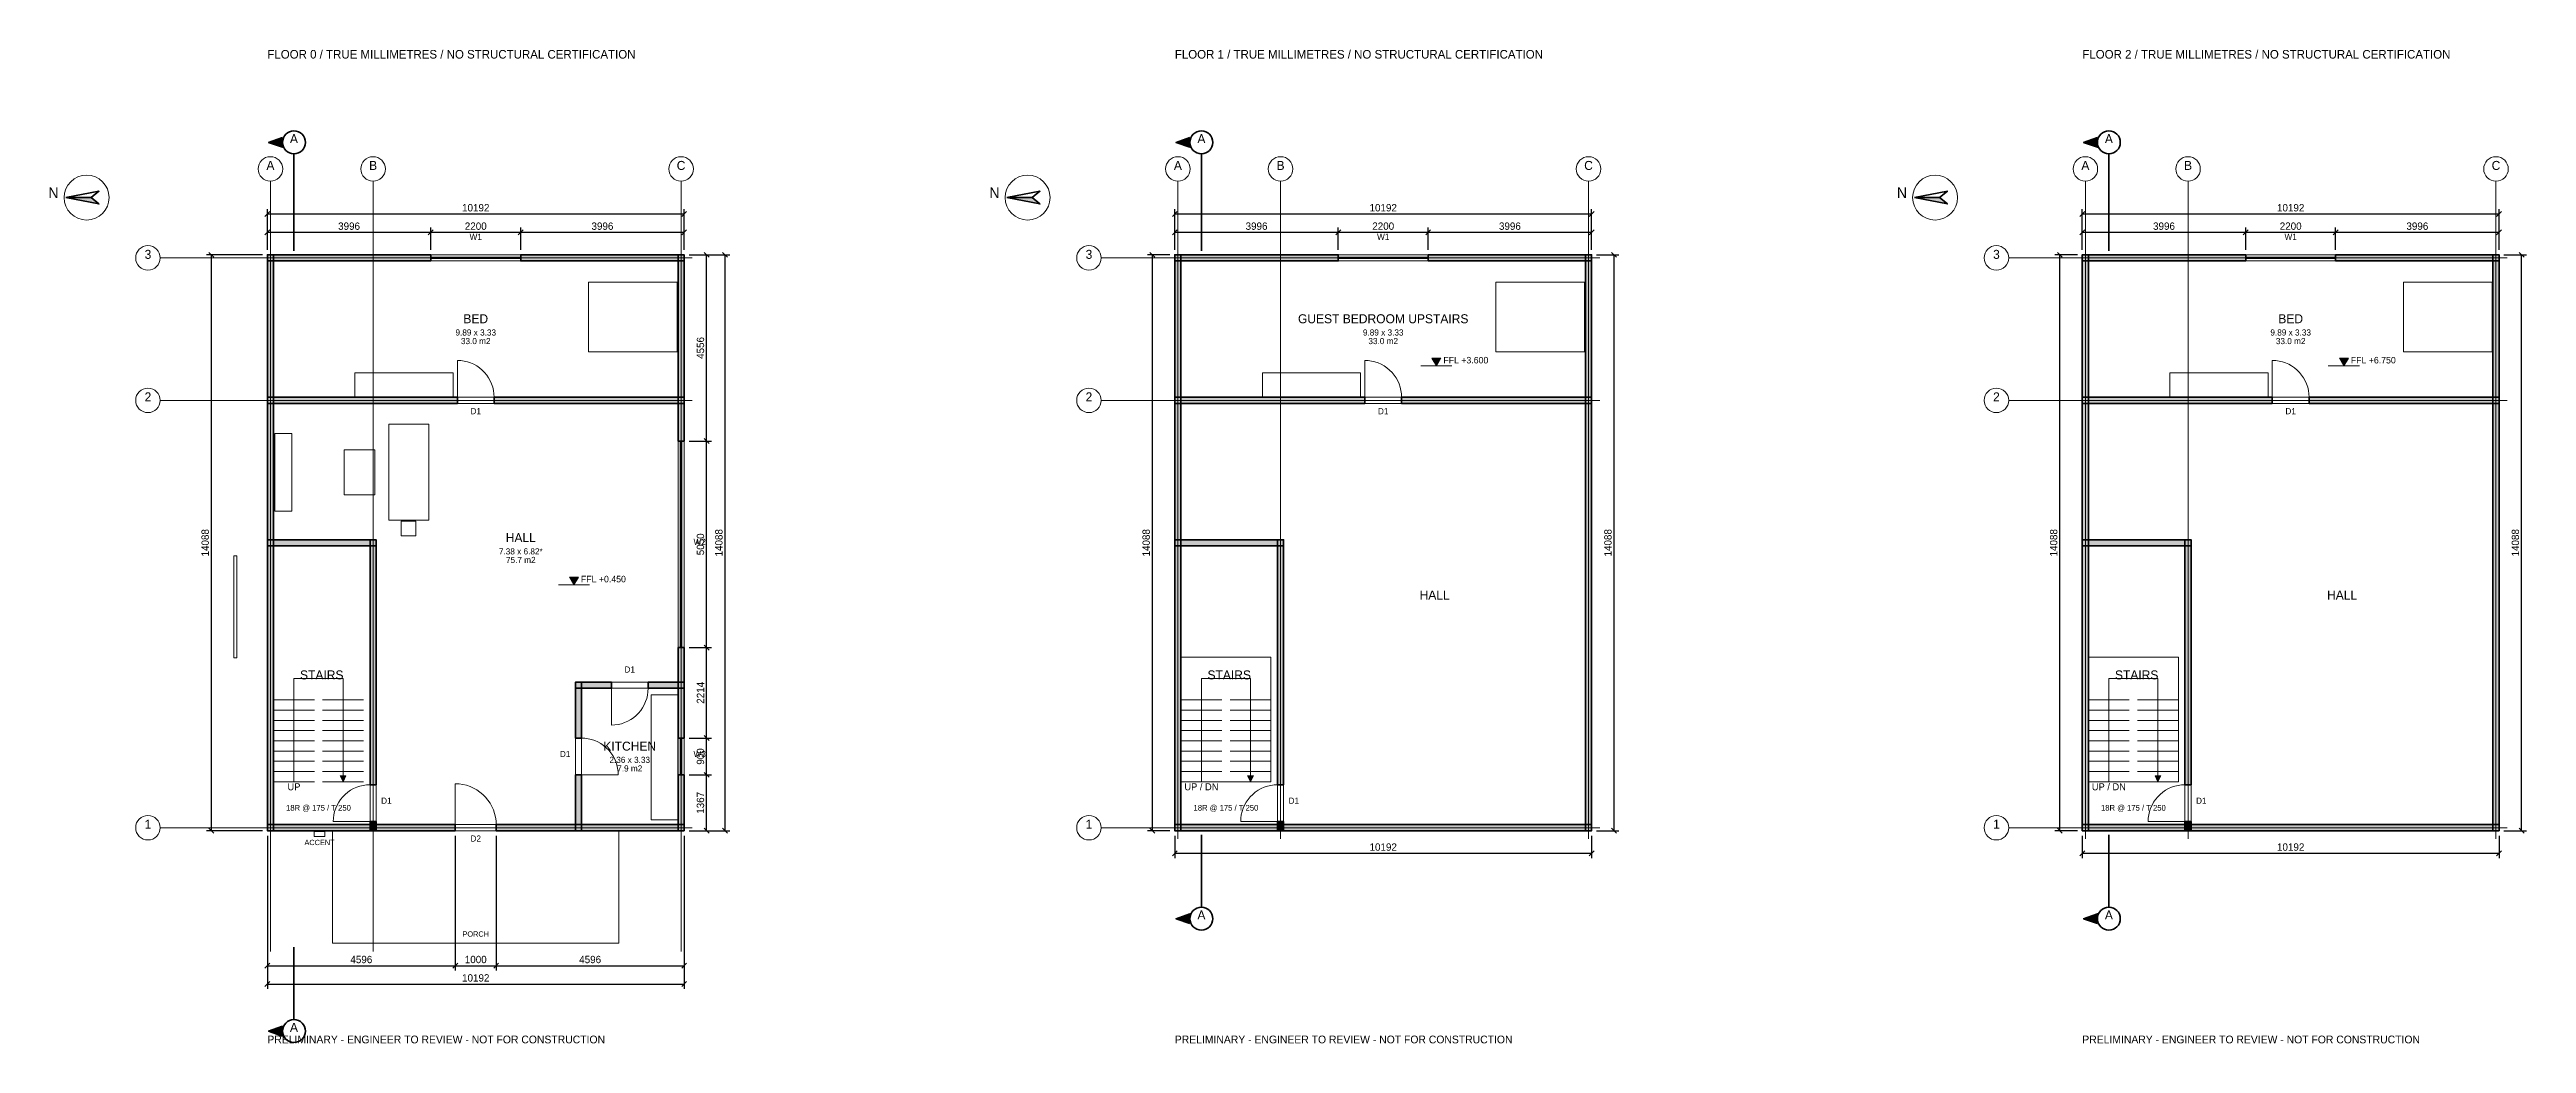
# Model space of a CAD drawing. Header units: millimetres. Extents: x -5327 to 55246, y -5203 to 19109.
import ezdxf
from ezdxf.enums import TextEntityAlignment as Align

# ---------------------------------------------------------------- set-up
doc = ezdxf.new("R2010")
doc.units = ezdxf.units.MM
for name, color, linetype, lineweight in [('A-ANNO', 7, 'Continuous', 18), ('A-DIMS', 7, 'Continuous', 13), ('A-DOOR', 3, 'Continuous', 18), ('A-EXT', 30, 'Continuous', 18), ('A-FLOR', 8, 'Continuous', 13), ('A-FURN', 8, 'Continuous', 13), ('A-GRID', 8, 'Continuous', 13), ('A-LEVL', 7, 'Continuous', 13), ('A-SECT', 1, 'Continuous', 35), ('A-STAIR', 7, 'Continuous', 18), ('A-TAGS', 1, 'Continuous', 13), ('A-WALL', 7, 'Continuous', 35), ('A-WIND', 4, 'Continuous', 18)]:
    doc.layers.add(name, color=color, linetype=linetype, lineweight=lineweight)
doc.dimstyles.new('FF-ARCH', dxfattribs={"dimtxt": 180, "dimasz": 90, "dimexe": 120, "dimexo": 120, "dimgap": 60, "dimtad": 1, "dimdec": 0, "dimtsz": 60, "dimcen": 2.5, "dimazin": 3, "dimtfac": 1, "dimtmove": 0, "dimatfit": 3})

msp = doc.modelspace()

# ---------------------------------------------------------------- hatches: boundary and pattern name
at = {"layer": 'A-LEVL'}
for points in [[(28478, 11560.8), (28698, 11560.8), (28588, 11370.8)], [(50670, 11560.8), (50890, 11560.8), (50780, 11370.8)], [(7387.8, 6206.7), (7607.8, 6206.7), (7497.8, 6016.7)]]:
    msp.add_hatch(color=7, dxfattribs=at).paths.add_polyline_path(points)
at = {"layer": 'A-SECT'}
for points in [[(370, 16958), (30, 16838), (370, 16718)], [(22562, 16958), (22222, 16838), (22562, 16718)], [(44754, 16958), (44414, 16838), (44754, 16718)], [(22562, -2270), (22222, -2150), (22562, -2030)], [(44754, -2270), (44414, -2150), (44754, -2030)], [(370, -5020), (30, -4900), (370, -4780)]]:
    msp.add_hatch(color=7, dxfattribs=at).paths.add_polyline_path(points)
at = {"layer": 'A-STAIR'}
for points in [[(1780, 1340), (1920, 1340), (1850, 1200)], [(23972, 1340), (24112, 1340), (24042, 1200)], [(46164, 1340), (46304, 1340), (46234, 1200)]]:
    msp.add_hatch(color=7, dxfattribs=at).paths.add_polyline_path(points)
at = {"layer": 'A-WALL'}
for points in [[(-4926, 15488), (-4117.5, 15334), (-4310, 15488)], [(18086, 15488), (18894.5, 15334), (18702, 15488)], [(40278, 15488), (41086.5, 15334), (40894, 15488)], [(0, 14013), (0, 14088), (150, 14088), (150, 10528.5), (150, 10453.5), (0, 10453.5), (0, 14013)], [(75, 13938), (0, 13938), (0, 14088), (3996, 14088), (3996, 13938), (75, 13938)], [(10192, 14088), (10192, 13938), (6196, 13938), (6196, 14088), (10117, 14088), (10192, 14088)], [(10042, 14013), (10042, 14088), (10192, 14088), (10192, 10528.5), (10192, 10453.5), (10042, 10453.5), (10042, 14013)], [(22192, 14013), (22192, 14088), (22342, 14088), (22342, 10528.5), (22342, 10453.5), (22192, 10453.5), (22192, 14013)], [(22267, 13938), (22192, 13938), (22192, 14088), (26188, 14088), (26188, 13938), (22267, 13938)], [(32384, 14088), (32384, 13938), (28388, 13938), (28388, 14088), (32309, 14088), (32384, 14088)], [(32234, 14013), (32234, 14088), (32384, 14088), (32384, 10528.5), (32384, 10453.5), (32234, 10453.5), (32234, 14013)], [(44384, 14013), (44384, 14088), (44534, 14088), (44534, 10528.5), (44534, 10453.5), (44384, 10453.5), (44384, 14013)], [(44459, 13938), (44384, 13938), (44384, 14088), (48380, 14088), (48380, 13938), (44459, 13938)], [(54576, 14088), (54576, 13938), (50580, 13938), (50580, 14088), (54501, 14088), (54576, 14088)], [(54426, 14013), (54426, 14088), (54576, 14088), (54576, 10528.5), (54576, 10453.5), (54426, 10453.5), (54426, 14013)], [(0, 10528.5), (0, 10603.5), (150, 10603.5), (150, 7044), (150, 6969), (0, 6969), (0, 10528.5)], [(75, 10453.5), (0, 10453.5), (0, 10603.5), (4646, 10603.5), (4646, 10453.5), (75, 10453.5)], [(10192, 10603.5), (10192, 10453.5), (5546, 10453.5), (5546, 10603.5), (10117, 10603.5), (10192, 10603.5)], [(10042, 10603.5), (10192, 10603.5), (10192, 9531.5), (10042, 9531.5), (10042, 10528.5), (10042, 10603.5)], [(22192, 10528.5), (22192, 10603.5), (22342, 10603.5), (22342, 7044), (22342, 6969), (22192, 6969), (22192, 10528.5)], [(22267, 10453.5), (22192, 10453.5), (22192, 10603.5), (26838, 10603.5), (26838, 10453.5), (22267, 10453.5)], [(32384, 10603.5), (32384, 10453.5), (27738, 10453.5), (27738, 10603.5), (32309, 10603.5), (32384, 10603.5)], [(32234, 10528.5), (32234, 10603.5), (32384, 10603.5), (32384, 75), (32384, 0), (32234, 0), (32234, 10528.5)], [(44384, 10528.5), (44384, 10603.5), (44534, 10603.5), (44534, 7044), (44534, 6969), (44384, 6969), (44384, 10528.5)], [(44459, 10453.5), (44384, 10453.5), (44384, 10603.5), (49030, 10603.5), (49030, 10453.5), (44459, 10453.5)], [(54576, 10603.5), (54576, 10453.5), (49930, 10453.5), (49930, 10603.5), (54501, 10603.5), (54576, 10603.5)], [(54426, 10528.5), (54426, 10603.5), (54576, 10603.5), (54576, 75), (54576, 0), (54426, 0), (54426, 10528.5)], [(0, 7044), (0, 7119), (150, 7119), (150, 75), (150, 0), (0, 0), (0, 7044)], [(2585.5, 7119), (2660.5, 7119), (2660.5, 6969), (75, 6969), (0, 6969), (0, 7119), (2585.5, 7119)], [(2510.5, 7119), (2660.5, 7119), (2660.5, 1125), (2510.5, 1125), (2510.5, 7044), (2510.5, 7119)], [(22192, 7044), (22192, 7119), (22342, 7119), (22342, 75), (22342, 0), (22192, 0), (22192, 7044)], [(24777.5, 7119), (24852.5, 7119), (24852.5, 6969), (22267, 6969), (22192, 6969), (22192, 7119), (24777.5, 7119)], [(24702.5, 7119), (24852.5, 7119), (24852.5, 1125), (24702.5, 1125), (24702.5, 7044), (24702.5, 7119)], [(44384, 7044), (44384, 7119), (44534, 7119), (44534, 75), (44534, 0), (44384, 0), (44384, 7044)], [(46969.5, 7119), (47044.5, 7119), (47044.5, 6969), (44459, 6969), (44384, 6969), (44384, 7119), (46969.5, 7119)], [(46894.5, 7119), (47044.5, 7119), (47044.5, 1125), (46894.5, 1125), (46894.5, 7044), (46894.5, 7119)], [(10192, 3559.5), (10192, 3484.5), (10042, 3484.5), (10042, 4481.5), (10192, 4481.5), (10192, 3559.5)], [(7531.5, 3634.5), (7681.5, 3634.5), (7681.5, 2267.2), (7531.5, 2267.2), (7531.5, 3559.5), (7531.5, 3634.5)], [(7606.5, 3484.5), (7531.5, 3484.5), (7531.5, 3634.5), (8411.8, 3634.5), (8411.8, 3484.5), (7606.5, 3484.5)], [(10192, 3634.5), (10192, 3484.5), (9311.8, 3484.5), (9311.8, 3634.5), (10117, 3634.5), (10192, 3634.5)], [(10042, 3634.5), (10192, 3634.5), (10192, 2267.2), (10042, 2267.2), (10042, 3559.5), (10042, 3634.5)], [(7681.5, 75), (7681.5, 0), (7531.5, 0), (7531.5, 1367.2), (7681.5, 1367.2), (7681.5, 75)], [(10192, 75), (10192, 0), (10042, 0), (10042, 1367.2), (10192, 1367.2), (10192, 75)], [(2585.5, 150), (2660.5, 150), (2660.5, 0), (75, 0), (0, 0), (0, 150), (2585.5, 150)], [(2660.5, 75), (2660.5, 0), (2510.5, 0), (2510.5, 225), (2660.5, 225), (2660.5, 75)], [(2585.5, 0), (2510.5, 0), (2510.5, 150), (4596, 150), (4596, 0), (2585.5, 0)], [(7681.5, 150), (7681.5, 0), (5596, 0), (5596, 150), (7606.5, 150), (7681.5, 150)], [(10117, 150), (10192, 150), (10192, 0), (7606.5, 0), (7531.5, 0), (7531.5, 150), (10117, 150)], [(24777.5, 150), (24852.5, 150), (24852.5, 0), (22267, 0), (22192, 0), (22192, 150), (24777.5, 150)], [(24852.5, 75), (24852.5, 0), (24702.5, 0), (24702.5, 225), (24852.5, 225), (24852.5, 75)], [(32309, 150), (32384, 150), (32384, 0), (24777.5, 0), (24702.5, 0), (24702.5, 150), (32309, 150)], [(46969.5, 150), (47044.5, 150), (47044.5, 0), (44459, 0), (44384, 0), (44384, 150), (46969.5, 150)], [(47044.5, 75), (47044.5, 0), (46894.5, 0), (46894.5, 225), (47044.5, 225), (47044.5, 75)], [(54501, 150), (54576, 150), (54576, 0), (46969.5, 0), (46894.5, 0), (46894.5, 150), (54501, 150)]]:
    msp.add_hatch(color=7, dxfattribs=at).paths.add_polyline_path(points)

# ---------------------------------------------------------------- linework, layer by layer
at = {"layer": 'A-ANNO'}
for centre in [(-4420, 15488), (18592, 15488), (40784, 15488)]:
    msp.add_circle(centre, 550, dxfattribs=at)
at = {"layer": 'A-DOOR'}
for p, q in [((4646, 10603.5), (4646, 11503.5)), ((26838, 10603.5), (26838, 11503.5)), ((49030, 10603.5), (49030, 11503.5)), ((8411.8, 3484.5), (8411.8, 2584.5)), ((7681.5, 1367.2), (8581.5, 1367.2)), ((4596, 150), (4596, 1150)), ((2510.5, 225), (1610.5, 225)), ((24702.5, 225), (23802.5, 225)), ((46894.5, 225), (45994.5, 225))]:
    msp.add_line(p, q, dxfattribs=at)
for points in [[(5546, 10603.5), (5542.2, 10686.5), (5530.7, 10768.9), (5511.6, 10849.8), (5485.2, 10928.6), (5451.6, 11004.7), (5411.2, 11077.3), (5364.2, 11145.9), (5311.1, 11209.8), (5252.3, 11268.6), (5188.4, 11321.7), (5119.8, 11368.7), (5047.2, 11409.1), (4971.1, 11442.7), (4892.3, 11469.1), (4811.4, 11488.2), (4729, 11499.7), (4646, 11503.5)], [(27738, 10603.5), (27734.2, 10686.5), (27722.7, 10768.9), (27703.6, 10849.8), (27677.2, 10928.6), (27643.6, 11004.7), (27603.2, 11077.3), (27556.2, 11145.9), (27503.1, 11209.8), (27444.3, 11268.6), (27380.4, 11321.7), (27311.8, 11368.7), (27239.2, 11409.1), (27163.1, 11442.7), (27084.3, 11469.1), (27003.4, 11488.2), (26921, 11499.7), (26838, 11503.5)], [(49930, 10603.5), (49926.2, 10686.5), (49914.7, 10768.9), (49895.6, 10849.8), (49869.2, 10928.6), (49835.6, 11004.7), (49795.2, 11077.3), (49748.2, 11145.9), (49695.1, 11209.8), (49636.3, 11268.6), (49572.4, 11321.7), (49503.8, 11368.7), (49431.2, 11409.1), (49355.1, 11442.7), (49276.3, 11469.1), (49195.4, 11488.2), (49113, 11499.7), (49030, 11503.5)], [(9311.8, 3484.5), (9307.9, 3401.5), (9296.4, 3319.1), (9277.4, 3238.2), (9251, 3159.4), (9217.4, 3083.3), (9176.9, 3010.7), (9130, 2942.1), (9076.9, 2878.2), (9018.1, 2819.4), (8954.1, 2766.3), (8885.5, 2719.3), (8812.9, 2678.9), (8736.9, 2645.3), (8658, 2618.9), (8577.1, 2599.8), (8494.8, 2588.3), (8411.8, 2584.5)], [(7681.5, 2267.2), (7764.5, 2263.4), (7846.9, 2251.9), (7927.8, 2232.9), (8006.6, 2206.5), (8082.7, 2172.9), (8155.3, 2132.4), (8223.9, 2085.5), (8287.8, 2032.4), (8346.6, 1973.6), (8399.7, 1909.6), (8446.7, 1841), (8487.1, 1768.4), (8520.7, 1692.4), (8547.1, 1613.5), (8566.2, 1532.6), (8577.7, 1450.3), (8581.5, 1367.2)], [(2510.5, 1125), (2427.5, 1121.2), (2345.1, 1109.7), (2264.2, 1090.6), (2185.4, 1064.2), (2109.3, 1030.6), (2036.7, 990.2), (1968.1, 943.2), (1904.2, 890.1), (1845.4, 831.3), (1792.3, 767.4), (1745.3, 698.8), (1704.9, 626.2), (1671.3, 550.1), (1644.9, 471.3), (1625.8, 390.4), (1614.3, 308), (1610.5, 225)], [(5596, 150), (5591.7, 242.3), (5579, 333.7), (5557.8, 423.7), (5528.5, 511.2), (5491.2, 595.7), (5446.2, 676.4), (5394, 752.6), (5335, 823.7), (5269.7, 889), (5198.6, 948), (5122.4, 1000.2), (5041.7, 1045.2), (4957.2, 1082.5), (4869.7, 1111.8), (4779.7, 1133), (4688.3, 1145.7), (4596, 1150)], [(24702.5, 1125), (24619.5, 1121.2), (24537.1, 1109.7), (24456.2, 1090.6), (24377.4, 1064.2), (24301.3, 1030.6), (24228.7, 990.2), (24160.1, 943.2), (24096.2, 890.1), (24037.4, 831.3), (23984.3, 767.4), (23937.3, 698.8), (23896.9, 626.2), (23863.3, 550.1), (23836.9, 471.3), (23817.8, 390.4), (23806.3, 308), (23802.5, 225)], [(46894.5, 1125), (46811.5, 1121.2), (46729.1, 1109.7), (46648.2, 1090.6), (46569.4, 1064.2), (46493.3, 1030.6), (46420.7, 990.2), (46352.1, 943.2), (46288.2, 890.1), (46229.4, 831.3), (46176.3, 767.4), (46129.3, 698.8), (46088.9, 626.2), (46055.3, 550.1), (46028.9, 471.3), (46009.8, 390.4), (45998.3, 308), (45994.5, 225)]]:
    msp.add_lwpolyline(points, dxfattribs=at)
at = {"layer": 'A-EXT'}
for points in [[(-820, 4226), (-750, 4226), (-750, 6726), (-820, 6726)], [(1596, -2750), (8596, -2750), (8596, 0), (1596, 0)], [(1146, -140), (1406, -140), (1406, -20), (1146, -20)]]:
    msp.add_lwpolyline(points, close=True, dxfattribs=at)
at = {"layer": 'A-FLOR'}
for points in [[(2585.5, 0), (2510.5, 0), (150, 0), (75, 0), (0, 0), (0, 150), (0, 6969), (0, 7044), (0, 7119), (0, 10453.5), (0, 10528.5), (0, 10603.5), (0, 13938), (0, 14013), (0, 14088), (150, 14088), (10042, 14088), (10117, 14088), (10192, 14088), (10192, 13938), (10192, 10603.5), (10192, 10528.5), (10192, 10453.5), (10192, 3634.5), (10192, 3559.5), (10192, 3484.5), (10192, 150), (10192, 75), (10192, 0), (10042, 0), (7681.5, 0), (7606.5, 0), (7531.5, 0), (2660.5, 0), (2585.5, 0)], [(150, 13938), (10042, 13938), (10042, 10603.5), (150, 10603.5)], [(24702.5, 0), (22342, 0), (22267, 0), (22192, 0), (22192, 150), (22192, 6969), (22192, 7044), (22192, 7119), (22192, 10453.5), (22192, 10528.5), (22192, 10603.5), (22192, 13938), (22192, 14013), (22192, 14088), (22342, 14088), (32234, 14088), (32309, 14088), (32384, 14088), (32384, 13938), (32384, 10603.5), (32384, 10528.5), (32384, 10453.5), (32384, 150), (32384, 75), (32384, 0), (32234, 0), (24852.5, 0), (24777.5, 0), (24702.5, 0)], [(22342, 13938), (32234, 13938), (32234, 10603.5), (22342, 10603.5)], [(46894.5, 0), (44534, 0), (44459, 0), (44384, 0), (44384, 150), (44384, 6969), (44384, 7044), (44384, 7119), (44384, 10453.5), (44384, 10528.5), (44384, 10603.5), (44384, 13938), (44384, 14013), (44384, 14088), (44534, 14088), (54426, 14088), (54501, 14088), (54576, 14088), (54576, 13938), (54576, 10603.5), (54576, 10528.5), (54576, 10453.5), (54576, 150), (54576, 75), (54576, 0), (54426, 0), (47044.5, 0), (46969.5, 0), (46894.5, 0)], [(44534, 13938), (54426, 13938), (54426, 10603.5), (44534, 10603.5)], [(2660.5, 7119), (150, 7119), (150, 10453.5), (10042, 10453.5), (10042, 3634.5), (7531.5, 3634.5), (7531.5, 150), (2660.5, 150)], [(24852.5, 7119), (22342, 7119), (22342, 10453.5), (32234, 10453.5), (32234, 150), (24852.5, 150)], [(47044.5, 7119), (44534, 7119), (44534, 10453.5), (54426, 10453.5), (54426, 150), (47044.5, 150)], [(2510.5, 150), (150, 150), (150, 6969), (2510.5, 6969)], [(24702.5, 150), (22342, 150), (22342, 6969), (24702.5, 6969)], [(46894.5, 150), (44534, 150), (44534, 6969), (46894.5, 6969)], [(24542, 4250), (22342, 4250), (22342, 1200), (24542, 1200), (24542, 4250)], [(46734, 4250), (44534, 4250), (44534, 1200), (46734, 1200), (46734, 4250)], [(10042, 150), (7681.5, 150), (7681.5, 3484.5), (10042, 3484.5)]]:
    msp.add_lwpolyline(points, close=True, dxfattribs=at)
at = {"layer": 'A-FURN'}
for points in [[(10022, 11718), (10022, 13418), (7852, 13418), (7852, 11718)], [(32214, 11718), (32214, 13418), (30044, 13418), (30044, 11718)], [(54406, 11718), (54406, 13418), (52236, 13418), (52236, 11718)], [(4542, 10603.5), (4542, 11203.5), (2142, 11203.5), (2142, 10603.5)], [(26734, 10603.5), (26734, 11203.5), (24334, 11203.5), (24334, 10603.5)], [(48926, 10603.5), (48926, 11203.5), (46526, 11203.5), (46526, 10603.5)], [(600, 7819), (600, 9719), (185, 9719), (185, 7819)], [(3950, 7594), (3950, 9944), (2970, 9944), (2970, 7594)], [(2625, 8219), (2625, 9319), (1875, 9319), (1875, 8219)], [(3630, 7214), (3630, 7574), (3270, 7574), (3270, 7214)], [(10037, 264.5), (10037, 3324.5), (9382, 3324.5), (9382, 264.5)]]:
    msp.add_lwpolyline(points, close=True, dxfattribs=at)
at = {"layer": 'A-GRID'}
for p, q in [((75, -2950), (75, 15888)), ((2586, -2950), (2586, 15888)), ((10117, -2950), (10117, 15888)), ((22267, -200), (22267, 15888)), ((24778, -200), (24778, 15888)), ((32309, -200), (32309, 15888)), ((44459, -200), (44459, 15888)), ((46970, -200), (46970, 15888)), ((54501, -200), (54501, 15888)), ((-2620, 14013), (10392, 14013)), ((20392, 14013), (32584, 14013)), ((42584, 14013), (54776, 14013)), ((-2620, 10528), (10392, 10528)), ((20392, 10528), (32584, 10528)), ((42584, 10528), (54776, 10528)), ((-2620, 75), (10392, 75)), ((20392, 75), (32584, 75)), ((42584, 75), (54776, 75))]:
    msp.add_line(p, q, dxfattribs=at)
for centre in [(75, 16188), (2586, 16188), (10117, 16188), (22267, 16188), (24778, 16188), (32309, 16188), (44459, 16188), (46970, 16188), (54501, 16188), (-2920, 14013), (20092, 14013), (42284, 14013), (-2920, 10528), (20092, 10528), (42284, 10528), (-2920, 75), (20092, 75), (42284, 75)]:
    msp.add_circle(centre, 300, dxfattribs=at)
at = {"layer": 'A-LEVL'}
for p, q in [((28208, 11370.8), (28968, 11370.8)), ((50400, 11370.8), (51160, 11370.8)), ((7117.8, 6016.7), (7877.8, 6016.7))]:
    msp.add_line(p, q, dxfattribs=at)
for points in [[(28478, 11560.8), (28698, 11560.8), (28588, 11370.8)], [(50670, 11560.8), (50890, 11560.8), (50780, 11370.8)], [(7387.8, 6206.7), (7607.8, 6206.7), (7497.8, 6016.7)]]:
    msp.add_lwpolyline(points, close=True, dxfattribs=at)
at = {"layer": 'A-SECT'}
for p, q in [((650, 16258), (650, 16558)), ((22842, 16258), (22842, 16558)), ((45034, 16258), (45034, 16558)), ((650, 14188), (650, 16258)), ((22842, 14188), (22842, 16258)), ((45034, 14188), (45034, 16258)), ((22842, -100), (22842, -1570)), ((45034, -100), (45034, -1570)), ((22842, -1570), (22842, -1870)), ((45034, -1570), (45034, -1870)), ((650, -2850), (650, -4320)), ((650, -4320), (650, -4620))]:
    msp.add_line(p, q, dxfattribs=at)
for points in [[(370, 16958), (30, 16838), (370, 16718)], [(22562, 16958), (22222, 16838), (22562, 16718)], [(44754, 16958), (44414, 16838), (44754, 16718)], [(22562, -2270), (22222, -2150), (22562, -2030)], [(44754, -2270), (44414, -2150), (44754, -2030)], [(370, -5020), (30, -4900), (370, -4780)]]:
    msp.add_lwpolyline(points, close=True, dxfattribs=at)
for centre in [(650, 16838), (22842, 16838), (45034, 16838), (22842, -2150), (45034, -2150), (650, -4900)]:
    msp.add_circle(centre, 280, dxfattribs=at)
at = {"layer": 'A-STAIR'}
for p, q in [((150, 3200), (1150, 3200)), ((1350, 3200), (2350, 3200)), ((22342, 3200), (23342, 3200)), ((23542, 3200), (24542, 3200)), ((44534, 3200), (45534, 3200)), ((45734, 3200), (46734, 3200)), ((150, 2950), (1150, 2950)), ((150, 2700), (1150, 2700)), ((150, 2450), (1150, 2450)), ((1350, 2950), (2350, 2950)), ((1350, 2700), (2350, 2700)), ((1350, 2450), (2350, 2450)), ((22342, 2950), (23342, 2950)), ((22342, 2700), (23342, 2700)), ((22342, 2450), (23342, 2450)), ((23542, 2950), (24542, 2950)), ((23542, 2700), (24542, 2700)), ((23542, 2450), (24542, 2450)), ((44534, 2950), (45534, 2950)), ((44534, 2700), (45534, 2700)), ((44534, 2450), (45534, 2450)), ((45734, 2950), (46734, 2950)), ((45734, 2700), (46734, 2700)), ((45734, 2450), (46734, 2450)), ((150, 2200), (1150, 2200)), ((150, 1950), (1150, 1950)), ((1350, 2200), (2350, 2200)), ((1350, 1950), (2350, 1950)), ((22342, 2200), (23342, 2200)), ((22342, 1950), (23342, 1950)), ((23542, 2200), (24542, 2200)), ((23542, 1950), (24542, 1950)), ((44534, 2200), (45534, 2200)), ((44534, 1950), (45534, 1950)), ((45734, 2200), (46734, 2200)), ((45734, 1950), (46734, 1950)), ((150, 1700), (1150, 1700)), ((150, 1450), (1150, 1450)), ((1350, 1700), (2350, 1700)), ((1350, 1450), (2350, 1450)), ((22342, 1700), (23342, 1700)), ((22342, 1450), (23342, 1450)), ((23542, 1700), (24542, 1700)), ((23542, 1450), (24542, 1450)), ((44534, 1700), (45534, 1700)), ((44534, 1450), (45534, 1450)), ((45734, 1700), (46734, 1700)), ((45734, 1450), (46734, 1450)), ((150, 1200), (1150, 1200)), ((1350, 1200), (2350, 1200)), ((22342, 1200), (23342, 1200)), ((23542, 1200), (24542, 1200)), ((44534, 1200), (45534, 1200)), ((45734, 1200), (46734, 1200))]:
    msp.add_line(p, q, dxfattribs=at)
for points in [[(650, 1200), (650, 3725), (1850, 3725), (1850, 1200)], [(22842, 1200), (22842, 3725), (24042, 3725), (24042, 1200)], [(45034, 1200), (45034, 3725), (46234, 3725), (46234, 1200)]]:
    msp.add_lwpolyline(points, dxfattribs=at)
for points in [[(1780, 1340), (1920, 1340), (1850, 1200)], [(23972, 1340), (24112, 1340), (24042, 1200)], [(46164, 1340), (46304, 1340), (46234, 1200)]]:
    msp.add_lwpolyline(points, close=True, dxfattribs=at)
at = {"layer": 'A-WALL'}
for points in [[(-4926, 15488), (-4117.5, 15642), (-4310, 15488)], [(-4926, 15488), (-4117.5, 15334), (-4310, 15488)], [(18086, 15488), (18894.5, 15642), (18702, 15488)], [(18086, 15488), (18894.5, 15334), (18702, 15488)], [(40278, 15488), (41086.5, 15642), (40894, 15488)], [(40278, 15488), (41086.5, 15334), (40894, 15488)], [(0, 14013), (0, 14088), (150, 14088), (150, 10528.5), (150, 10453.5), (0, 10453.5), (0, 14013)], [(75, 13938), (0, 13938), (0, 14088), (3996, 14088), (3996, 13938), (75, 13938)], [(10192, 14088), (10192, 13938), (6196, 13938), (6196, 14088), (10117, 14088), (10192, 14088)], [(10042, 14013), (10042, 14088), (10192, 14088), (10192, 10528.5), (10192, 10453.5), (10042, 10453.5), (10042, 14013)], [(22192, 14013), (22192, 14088), (22342, 14088), (22342, 10528.5), (22342, 10453.5), (22192, 10453.5), (22192, 14013)], [(22267, 13938), (22192, 13938), (22192, 14088), (26188, 14088), (26188, 13938), (22267, 13938)], [(32384, 14088), (32384, 13938), (28388, 13938), (28388, 14088), (32309, 14088), (32384, 14088)], [(32234, 14013), (32234, 14088), (32384, 14088), (32384, 10528.5), (32384, 10453.5), (32234, 10453.5), (32234, 14013)], [(44384, 14013), (44384, 14088), (44534, 14088), (44534, 10528.5), (44534, 10453.5), (44384, 10453.5), (44384, 14013)], [(44459, 13938), (44384, 13938), (44384, 14088), (48380, 14088), (48380, 13938), (44459, 13938)], [(54576, 14088), (54576, 13938), (50580, 13938), (50580, 14088), (54501, 14088), (54576, 14088)], [(54426, 14013), (54426, 14088), (54576, 14088), (54576, 10528.5), (54576, 10453.5), (54426, 10453.5), (54426, 14013)], [(0, 10528.5), (0, 10603.5), (150, 10603.5), (150, 7044), (150, 6969), (0, 6969), (0, 10528.5)], [(75, 10453.5), (0, 10453.5), (0, 10603.5), (4646, 10603.5), (4646, 10453.5), (75, 10453.5)], [(10192, 10603.5), (10192, 10453.5), (5546, 10453.5), (5546, 10603.5), (10117, 10603.5), (10192, 10603.5)], [(10042, 10603.5), (10192, 10603.5), (10192, 9531.5), (10042, 9531.5), (10042, 10528.5), (10042, 10603.5)], [(22192, 10528.5), (22192, 10603.5), (22342, 10603.5), (22342, 7044), (22342, 6969), (22192, 6969), (22192, 10528.5)], [(22267, 10453.5), (22192, 10453.5), (22192, 10603.5), (26838, 10603.5), (26838, 10453.5), (22267, 10453.5)], [(32384, 10603.5), (32384, 10453.5), (27738, 10453.5), (27738, 10603.5), (32309, 10603.5), (32384, 10603.5)], [(32234, 10528.5), (32234, 10603.5), (32384, 10603.5), (32384, 75), (32384, 0), (32234, 0), (32234, 10528.5)], [(44384, 10528.5), (44384, 10603.5), (44534, 10603.5), (44534, 7044), (44534, 6969), (44384, 6969), (44384, 10528.5)], [(44459, 10453.5), (44384, 10453.5), (44384, 10603.5), (49030, 10603.5), (49030, 10453.5), (44459, 10453.5)], [(54576, 10603.5), (54576, 10453.5), (49930, 10453.5), (49930, 10603.5), (54501, 10603.5), (54576, 10603.5)], [(54426, 10528.5), (54426, 10603.5), (54576, 10603.5), (54576, 75), (54576, 0), (54426, 0), (54426, 10528.5)], [(0, 7044), (0, 7119), (150, 7119), (150, 75), (150, 0), (0, 0), (0, 7044)], [(2585.5, 7119), (2660.5, 7119), (2660.5, 6969), (75, 6969), (0, 6969), (0, 7119), (2585.5, 7119)], [(2510.5, 7119), (2660.5, 7119), (2660.5, 1125), (2510.5, 1125), (2510.5, 7044), (2510.5, 7119)], [(22192, 7044), (22192, 7119), (22342, 7119), (22342, 75), (22342, 0), (22192, 0), (22192, 7044)], [(24777.5, 7119), (24852.5, 7119), (24852.5, 6969), (22267, 6969), (22192, 6969), (22192, 7119), (24777.5, 7119)], [(24702.5, 7119), (24852.5, 7119), (24852.5, 1125), (24702.5, 1125), (24702.5, 7044), (24702.5, 7119)], [(44384, 7044), (44384, 7119), (44534, 7119), (44534, 75), (44534, 0), (44384, 0), (44384, 7044)], [(46969.5, 7119), (47044.5, 7119), (47044.5, 6969), (44459, 6969), (44384, 6969), (44384, 7119), (46969.5, 7119)], [(46894.5, 7119), (47044.5, 7119), (47044.5, 1125), (46894.5, 1125), (46894.5, 7044), (46894.5, 7119)], [(10192, 3559.5), (10192, 3484.5), (10042, 3484.5), (10042, 4481.5), (10192, 4481.5), (10192, 3559.5)], [(7531.5, 3634.5), (7681.5, 3634.5), (7681.5, 2267.2), (7531.5, 2267.2), (7531.5, 3559.5), (7531.5, 3634.5)], [(7606.5, 3484.5), (7531.5, 3484.5), (7531.5, 3634.5), (8411.8, 3634.5), (8411.8, 3484.5), (7606.5, 3484.5)], [(10192, 3634.5), (10192, 3484.5), (9311.8, 3484.5), (9311.8, 3634.5), (10117, 3634.5), (10192, 3634.5)], [(10042, 3634.5), (10192, 3634.5), (10192, 2267.2), (10042, 2267.2), (10042, 3559.5), (10042, 3634.5)], [(7681.5, 75), (7681.5, 0), (7531.5, 0), (7531.5, 1367.2), (7681.5, 1367.2), (7681.5, 75)], [(10192, 75), (10192, 0), (10042, 0), (10042, 1367.2), (10192, 1367.2), (10192, 75)], [(2585.5, 150), (2660.5, 150), (2660.5, 0), (75, 0), (0, 0), (0, 150), (2585.5, 150)], [(2660.5, 75), (2660.5, 0), (2510.5, 0), (2510.5, 225), (2660.5, 225), (2660.5, 75)], [(2585.5, 0), (2510.5, 0), (2510.5, 150), (4596, 150), (4596, 0), (2585.5, 0)], [(7681.5, 150), (7681.5, 0), (5596, 0), (5596, 150), (7606.5, 150), (7681.5, 150)], [(10117, 150), (10192, 150), (10192, 0), (7606.5, 0), (7531.5, 0), (7531.5, 150), (10117, 150)], [(24777.5, 150), (24852.5, 150), (24852.5, 0), (22267, 0), (22192, 0), (22192, 150), (24777.5, 150)], [(24852.5, 75), (24852.5, 0), (24702.5, 0), (24702.5, 225), (24852.5, 225), (24852.5, 75)], [(32309, 150), (32384, 150), (32384, 0), (24777.5, 0), (24702.5, 0), (24702.5, 150), (32309, 150)], [(46969.5, 150), (47044.5, 150), (47044.5, 0), (44459, 0), (44384, 0), (44384, 150), (46969.5, 150)], [(47044.5, 75), (47044.5, 0), (46894.5, 0), (46894.5, 225), (47044.5, 225), (47044.5, 75)], [(54501, 150), (54576, 150), (54576, 0), (46969.5, 0), (46894.5, 0), (46894.5, 150), (54501, 150)]]:
    msp.add_lwpolyline(points, close=True, dxfattribs=at)
at = {"layer": 'A-WIND'}
for p, q in [((3996, 14088), (6196, 14088)), ((3996, 14088), (3996, 13938)), ((3996, 14031), (6196, 14031)), ((3996, 13995), (6196, 13995)), ((3996, 13938), (6196, 13938)), ((6196, 14088), (6196, 13938)), ((26188, 14088), (28388, 14088)), ((26188, 14088), (26188, 13938)), ((26188, 14031), (28388, 14031)), ((26188, 13995), (28388, 13995)), ((26188, 13938), (28388, 13938)), ((28388, 14088), (28388, 13938)), ((48380, 14088), (50580, 14088)), ((48380, 14088), (48380, 13938)), ((48380, 14031), (50580, 14031)), ((48380, 13995), (50580, 13995)), ((48380, 13938), (50580, 13938)), ((50580, 14088), (50580, 13938)), ((10042, 4481.5), (10042, 9531.5)), ((10192, 9531.5), (10042, 9531.5)), ((10099, 4481.5), (10099, 9531.5)), ((10135, 4481.5), (10135, 9531.5)), ((10192, 4481.5), (10192, 9531.5)), ((10192, 4481.5), (10042, 4481.5)), ((10042, 1367.2), (10042, 2267.2)), ((10192, 2267.2), (10042, 2267.2)), ((10099, 1367.2), (10099, 2267.2)), ((10135, 1367.2), (10135, 2267.2)), ((10192, 1367.2), (10192, 2267.2)), ((10192, 1367.2), (10042, 1367.2))]:
    msp.add_line(p, q, dxfattribs=at)

# ---------------------------------------------------------------- texts
at = {"layer": 'A-ANNO'}
for s, height, p in [('FLOOR 0 / TRUE MILLIMETRES / NO STRUCTURAL CERTIFICATION', 210, (0, 18888)), ('FLOOR 1 / TRUE MILLIMETRES / NO STRUCTURAL CERTIFICATION', 210, (22192, 18888)), ('FLOOR 2 / TRUE MILLIMETRES / NO STRUCTURAL CERTIFICATION', 210, (44384, 18888)), ('PRELIMINARY - ENGINEER TO REVIEW - NOT FOR CONSTRUCTION', 190, (0, -5200)), ('PRELIMINARY - ENGINEER TO REVIEW - NOT FOR CONSTRUCTION', 190, (22192, -5200)), ('PRELIMINARY - ENGINEER TO REVIEW - NOT FOR CONSTRUCTION', 190, (44384, -5200))]:
    msp.add_text(s, height=height, dxfattribs=at).set_placement(p)
for s, height, p in [('N', 260, (-5230, 15398)), ('N', 260, (17782, 15398)), ('N', 260, (39974, 15398)), ('9.89 x 3.33', 150, (5096, 12068.2)), ('BED', 220, (5096, 12347.8)), ('GUEST BEDROOM UPSTAIRS', 220, (27288, 12347.8)), ('9.89 x 3.33', 150, (27288, 12068.2)), ('9.89 x 3.33', 150, (49480, 12068.2)), ('BED', 220, (49480, 12347.8)), ('33.0 m2', 150, (5096, 11858.2)), ('33.0 m2', 150, (27288, 11858.2)), ('33.0 m2', 150, (49480, 11858.2)), ('HALL', 220, (6197.8, 6993.7)), ('7.38 x 6.82*', 150, (6197.8, 6714.2)), ('75.7 m2', 150, (6197.8, 6504.2)), ('HALL', 220, (28545.8, 5590.1)), ('HALL', 220, (50737.8, 5590.1)), ('STAIRS', 220, (1330.2, 3636.5)), ('STAIRS', 220, (23522.2, 3636.5)), ('STAIRS', 220, (45714.2, 3636.5)), ('KITCHEN', 220, (8861.8, 1894.2)), ('2.36 x 3.33', 150, (8861.8, 1614.8)), ('7.9 m2', 150, (8861.8, 1404.8))]:
    msp.add_text(s, height=height, dxfattribs=at).set_placement(p, align=Align.BOTTOM_CENTER)
at = {"layer": 'A-EXT'}
for s, p in [('ACCENT', (1276, -390)), ('PORCH', (5096, -2630))]:
    msp.add_text(s, height=130, dxfattribs=at).set_placement(p, align=Align.BOTTOM_CENTER)
at = {"layer": 'A-GRID'}
for s, p in [('A', (75, 16098)), ('B', (2586, 16098)), ('C', (10117, 16098)), ('A', (22267, 16098)), ('B', (24778, 16098)), ('C', (32309, 16098)), ('A', (44459, 16098)), ('B', (46970, 16098)), ('C', (54501, 16098)), ('3', (-2920, 13923)), ('3', (20092, 13923)), ('3', (42284, 13923)), ('2', (-2920, 10438)), ('2', (20092, 10438)), ('2', (42284, 10438)), ('1', (-2920, -15)), ('1', (20092, -15)), ('1', (42284, -15))]:
    msp.add_text(s, height=220, dxfattribs=at).set_placement(p, align=Align.BOTTOM_CENTER)
at = {"layer": 'A-LEVL'}
for s, p in [('FFL +3.600', (28758, 11430.8)), ('FFL +6.750', (50950, 11430.8)), ('FFL +0.450', (7667.8, 6076.7))]:
    msp.add_text(s, height=160, dxfattribs=at).set_placement(p)
at = {"layer": 'A-SECT'}
for p in [(650, 16753), (22842, 16753), (45034, 16753), (22842, -2235), (45034, -2235), (650, -4985)]:
    msp.add_text('A', height=220, dxfattribs=at).set_placement(p, align=Align.BOTTOM_CENTER)
at = {"layer": 'A-STAIR'}
for s, height, p in [('18R @ 175 / T 250', 140, (1250, 450)), ('UP', 170, (650, 940)), ('UP / DN', 170, (22842, 940)), ('18R @ 175 / T 250', 140, (23442, 450)), ('UP / DN', 170, (45034, 940)), ('18R @ 175 / T 250', 140, (45634, 450))]:
    msp.add_text(s, height=height, dxfattribs=at).set_placement(p, align=Align.BOTTOM_CENTER)
at = {"layer": 'A-TAGS'}
for s, p in [('W1', (5096, 14408)), ('W1', (27288, 14408)), ('W1', (49480, 14408)), ('D1', (5096, 10143.5)), ('D1', (27288, 10143.5)), ('D1', (49480, 10143.5)), ('W2', (10572, 6946.5)), ('D1', (8861.8, 3824.5)), ('D1', (7281.5, 1757.2)), ('W3', (10572, 1757.2)), ('D1', (2910.5, 615)), ('D1', (25102.5, 615)), ('D1', (47294.5, 615)), ('D2', (5096, -310))]:
    msp.add_text(s, height=150, dxfattribs=at).set_placement(p, align=Align.BOTTOM_CENTER)

# ---------------------------------------------------------------- dimensions: what is measured, and where the dimension line sits
at = {"layer": 'A-DIMS'}
for base, p1, p2 in [((0, 15088), (0, 14088), (10192, 14088)), ((22192, 15088), (22192, 14088), (32384, 14088)), ((44384, 15088), (44384, 14088), (54576, 14088)), ((0, 14638), (0, 14088), (3996, 14088)), ((3996, 14638), (3996, 14088), (6196, 14088)), ((6196, 14638), (6196, 14088), (10192, 14088)), ((22192, 14638), (22192, 14088), (26188, 14088)), ((26188, 14638), (26188, 14088), (28388, 14088)), ((28388, 14638), (28388, 14088), (32384, 14088)), ((44384, 14638), (44384, 14088), (48380, 14088)), ((48380, 14638), (48380, 14088), (50580, 14088)), ((50580, 14638), (50580, 14088), (54576, 14088)), ((0, -3300), (0, 0), (4596, 0)), ((0, -3750), (0, 0), (10192, 0)), ((4596, -3300), (4596, 0), (5596, 0)), ((5596, -3300), (5596, 0), (10192, 0)), ((22192, -550), (22192, 0), (32384, 0)), ((44384, -550), (44384, 0), (54576, 0))]:
    msp.add_linear_dim(base=base, p1=p1, p2=p2, dimstyle='FF-ARCH', dxfattribs=at).render()
for base, p1, p2 in [((-1370, 0), (0, 0), (0, 14088)), ((10742, 9531.5), (10192, 9531.5), (10192, 14088)), ((11192, 0), (10192, 0), (10192, 14088)), ((21642, 0), (22192, 0), (22192, 14088)), ((32934, 0), (32384, 0), (32384, 14088)), ((43834, 0), (44384, 0), (44384, 14088)), ((55126, 0), (54576, 0), (54576, 14088)), ((10742, 4481.5), (10192, 4481.5), (10192, 9531.5)), ((10742, 2267.2), (10192, 2267.2), (10192, 4481.5)), ((10742, 1367.2), (10192, 1367.2), (10192, 2267.2)), ((10742, 0), (10192, 0), (10192, 1367.2))]:
    msp.add_linear_dim(base=base, p1=p1, p2=p2, angle=90, dimstyle='FF-ARCH', dxfattribs=at).render()

doc.saveas('drawing.dxf')
